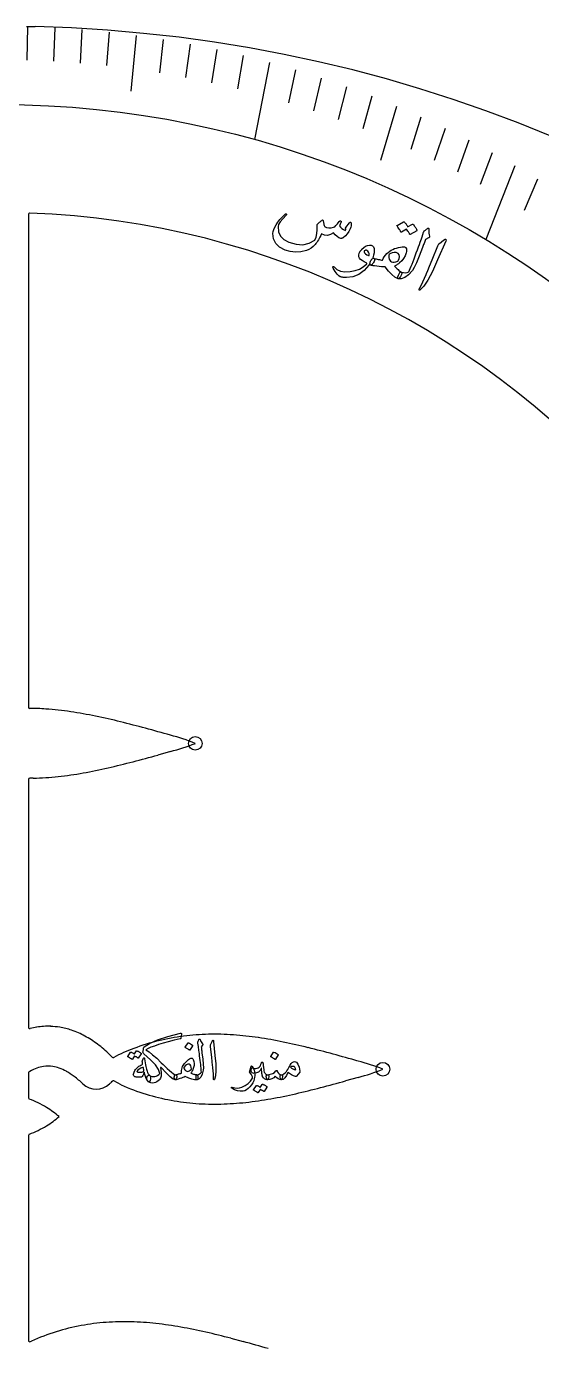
# Model space of a CAD drawing. Header units: millimetres. Extents: x -252 to 252, y -252 to 252.
# Drawn here: x 4.6 to 95.3, y 19.7 to 252.2 of the extents above; entities that cross this region are included whole.
import ezdxf

# ---------------------------------------------------------------- set-up
doc = ezdxf.new("R2010")
doc.units = ezdxf.units.MM
for name, color, linetype in [('CUT_INNER', 6, 'Continuous'), ('CUT_OUTER', 1, 'Continuous'), ('ENGRAVE', 7, 'Continuous'), ('ENGRAVE_FINE', 8, 'Continuous'), ('TEXT', 5, 'Continuous')]:
    doc.layers.add(name, color=color, linetype=linetype)

msp = doc.modelspace()

# ---------------------------------------------------------------- linework, layer by layer
at = {"layer": 'CUT_INNER'}
for points in [[(5, 219.07), (5, 132.5)], [(29.97, 124.69), (27.78, 124.07)], [(5, 119.74), (5, 76.21)], [(5.85, 119.99), (5.25, 119.99)], [(5, 68.16), (5, 63.82)], [(5.25, 68.45), (5.12, 68.37)], [(14.59, 66.24), (14.58, 66.24)], [(21.32, 66.1), (20.01, 66.76)], [(62.99, 67.4), (60.8, 66.79)], [(5, 57.18), (5, 21.17)], [(5.36, 20.95), (5.51, 21.02)], [(40.6, 21.52), (42.79, 20.94)]]:
    msp.add_lwpolyline(points, dxfattribs=at)
for centre, radius, start, end in [((5.25, 219.07), 0.25, 88.0664, 180), ((0, 72.62), 146.8, 350.9234, 87.9475), ((0, 0), 239.59, 291.7971, 60.1174), ((5.25, 132.5), 0.25, 180, 269.9557), ((5.52, 101.72), 30.54, 85.256, 90.5104), ((3.97, 74.12), 58.17, 81.6383, 85.9841), ((1.16, 55.03), 77.47, 78.3404, 81.6343), ((-6.48, 17.94), 115.34, 76.1104, 78.3444), ((-26.79, -64.37), 200.11, 74.8276, 76.1243), ((-59.4, -185.71), 325.76, 74.0766, 74.8775), ((20.26, 161.91), 38.47, 284.6303, 291.5062), ((20.26, 90.34), 38.46, 68.4934, 75.3689), ((-45.74, 388.12), 274.1, 284.6105, 285.5605), ((2.94, 186.2), 66.32, 276.3136, 280.1438), ((-1.75, 212.45), 92.98, 280.1437, 282.9028), ((-14.18, 266.78), 148.71, 282.8947, 284.6347), ((5.25, 119.74), 0.25, 90.0443, 180), ((4.51, 172.1), 52.12, 271.4708, 276.3052), ((5.25, 76.21), 0.25, 180, 284.0732), ((8.43, 64.01), 12.36, 99.2489, 104.6173), ((8.47, 63.92), 12.46, 87.9684, 99.3526), ((8.46, 63.89), 12.48, 80.6217, 87.949), ((8.33, 63.14), 13.25, 71.195, 80.5829), ((7.99, 62.1), 14.33, 66.1711, 71.2609), ((7.51, 60.98), 15.56, 61.4758, 66.2236), ((6.78, 59.58), 17.14, 57.1629, 61.5428), ((37.34, 35.08), 39.88, 97.2781, 103.6895), ((37.63, 32.75), 42.23, 91.29, 97.2593), ((37.73, 27.29), 47.69, 85.9971, 91.2697), ((36.99, 16.83), 58.17, 81.6383, 85.9841), ((34.17, -2.26), 77.47, 78.3404, 81.6343), ((5.73, 57.91), 19.11, 53.2328, 57.2402), ((4.32, 55.98), 21.5, 49.6707, 53.3162), ((2.53, 53.81), 24.31, 46.4422, 49.7569), ((31.93, 49.03), 24.91, 109.7432, 118.5925), ((37, 36.44), 38.48, 103.6796, 110.5161), ((26.53, -39.35), 115.34, 76.1104, 78.3444), ((6.23, -121.65), 200.11, 74.8276, 76.1243), ((17.12, 69.02), 3.24, 37.004, 48.0142), ((19.9, 71.13), 0.25, 219.4295, 296.9117), ((-26.39, -243), 325.76, 74.0766, 74.8775), ((53.27, 33.06), 38.46, 68.4934, 75.3689), ((5.25, 68.16), 0.25, 121.0932, 180), ((9.28, 61.24), 8.26, 109.6985, 119.2251), ((8.6, 63.12), 6.26, 98.8653, 109.6569), ((8.47, 63.93), 5.44, 81.5014, 98.755), ((8.34, 63.15), 6.24, 70.524, 81.3829), ((7.67, 61.28), 8.22, 60.886, 70.4804), ((6.03, 58.33), 11.59, 52.7988, 60.8972), ((2.47, 53.67), 17.46, 46.0763, 52.756), ((53.27, 104.62), 38.47, 284.6303, 291.5062), ((16.93, 68.84), 3.5, 227.9215, 312.1401), ((17.15, 68.62), 3.19, 311.8694, 323.0742), ((19.9, 66.54), 0.25, 63.0883, 140.6795), ((36.36, 99.33), 36.48, 245.6474, 253.0165), ((18.83, 209.49), 148.71, 282.8947, 284.6347), ((-12.73, 330.84), 274.1, 284.6105, 285.5605), ((5.25, 63.82), 0.25, 180, 247.5212), ((-2.82, 43.13), 21.96, 59.879, 68.7089), ((37.21, 102), 39.28, 252.9569, 259.5474), ((37.48, 103.47), 40.77, 259.5576, 265.7759), ((37.73, 107.15), 44.46, 265.7973, 271.4536), ((37.52, 114.81), 52.12, 271.4708, 276.3052), ((35.96, 128.92), 66.32, 276.3136, 280.1438), ((31.26, 155.16), 92.98, 280.1437, 282.9028), ((-10.03, 35.21), 32.51, 51.0864, 55.8961), ((-0.38, 72.76), 16.32, 301.6913, 311.2988), ((-2.81, 77.86), 21.95, 291.2906, 300.1104), ((5.25, 57.18), 0.25, 112.4788, 180), ((0, 72.61), 179.59, 271.7581, 347.6956), ((0, 72.61), 146.8, 272.4612, 343.4769), ((21.4, -14.88), 39.28, 100.4425, 107.032), ((21.67, -16.34), 40.77, 94.2152, 100.4323), ((21.92, -20.03), 44.47, 88.5395, 94.1939), ((21.71, -27.7), 52.14, 83.6901, 88.5223), ((20.14, -41.81), 66.33, 79.8536, 83.6817), ((15.44, -68.06), 93, 77.096, 79.8537), ((5.25, 21.17), 0.25, 180, 296.9117), ((20.55, -12.21), 36.48, 106.9723, 114.3524), ((3.02, -122.4), 148.75, 75.3649, 77.1042), ((-42.2, -293.54), 325.76, 74.0766, 74.8775)]:
    msp.add_arc(centre, radius, start, end, dxfattribs=at)
at = {"layer": 'CUT_OUTER'}
msp.add_lwpolyline([(4.64, 252.16), (5.24, 252.14), (5.69, 252.13), (6.19, 252.12), (6.19, 252.12)], dxfattribs=at)
msp.add_arc((0, 0), 252.2, 271.4064, 88.5939, dxfattribs=at)
at = {"layer": 'ENGRAVE'}
for points in [[(47.39, 245.83), (44.78, 232.27)], [(90.6, 227.67), (85.45, 214.72)]]:
    msp.add_lwpolyline(points, dxfattribs=at)
for centre, radius in [((0, 72.61), 165.82), ((34.36, 126.12), 1.2), ((67.37, 68.83), 1.2)]:
    msp.add_circle(centre, radius, dxfattribs=at)
at = {"layer": 'ENGRAVE_FINE'}
for points in [[(4.81, 252.14), (4.7, 246.23)], [(9.62, 251.94), (9.39, 246.04)], [(14.42, 251.62), (14.08, 245.73)], [(19.2, 251.17), (18.75, 245.28)], [(23.97, 250.59), (23.03, 240.79)], [(28.72, 249.89), (28.04, 244.02)], [(33.44, 249.06), (32.65, 243.2)], [(38.12, 248.11), (37.23, 242.26)], [(42.78, 247.03), (41.77, 241.2)], [(51.97, 244.52), (50.74, 238.72)], [(56.49, 243.08), (55.15, 237.31)], [(60.97, 241.53), (59.52, 235.78)], [(65.39, 239.87), (63.83, 234.14)], [(69.76, 238.1), (66.97, 228.59)], [(74.06, 236.22), (72.28, 230.54)], [(78.3, 234.23), (76.41, 228.59)], [(82.47, 232.14), (80.48, 226.53)], [(86.57, 229.96), (84.47, 224.37)], [(94.56, 225.29), (92.24, 219.78)]]:
    msp.add_lwpolyline(points, dxfattribs=at)
at = {"layer": 'TEXT'}
for points in [[(61.48, 217.65), (61.53, 217.7), (61.58, 217.73), (61.63, 217.73), (61.67, 217.72), (61.73, 217.69), (61.77, 217.65), (61.79, 217.6), (61.8, 217.54), (61.81, 217.34), (61.78, 217.11), (61.7, 216.85), (61.59, 216.56), (61.36, 216.1), (61.08, 215.7), (60.76, 215.34), (60.38, 215.02), (60.27, 214.96), (60.16, 214.91), (60.06, 214.9), (59.96, 214.9), (59.62, 215.02), (59.29, 215.22), (58.97, 215.52), (58.66, 215.9), (58.13, 215.57), (57.6, 215.42), (57.08, 215.45), (56.56, 215.67), (56.43, 215.39), (56.29, 215.12), (56.16, 214.87), (56.02, 214.64), (55.88, 214.41), (55.73, 214.2), (55.58, 214), (55.42, 213.8), (55.11, 213.47), (54.75, 213.19), (54.34, 212.96), (53.9, 212.78), (52.94, 212.54), (51.99, 212.47), (51.06, 212.57), (50.14, 212.84), (49.18, 213.34), (48.51, 213.99), (48.12, 214.8), (48.02, 215.77), (48.07, 216.09), (48.18, 216.45), (48.36, 216.85), (48.59, 217.29), (48.89, 217.76), (49.25, 218.23), (49.68, 218.71), (50.16, 219.18), (50.2, 219.21), (50.23, 219.23), (50.27, 219.23), (50.31, 219.22), (50.35, 219.21), (50.38, 219.18), (50.4, 219.16), (50.42, 219.12), (50.42, 219.08), (50.41, 219.05), (50.4, 219.01), (50.37, 218.97), (49.74, 218.34), (49.29, 217.79), (49.02, 217.33), (48.92, 216.97), (48.99, 216.07), (49.33, 215.31), (49.93, 214.7), (50.79, 214.24), (52.1, 213.86), (53.3, 213.79), (54.4, 214.03), (55.41, 214.59), (55.62, 215.13), (55.75, 215.74), (55.81, 216.41), (55.8, 217.15), (55.79, 217.22), (55.79, 217.29), (55.81, 217.34), (55.84, 217.38), (55.97, 217.5), (56.1, 217.62), (56.21, 217.72), (56.33, 217.82), (56.43, 217.91), (56.52, 217.99), (56.61, 218.05), (56.69, 218.11), (56.73, 218.13), (56.76, 218.13), (56.79, 218.11), (56.82, 218.07), (56.83, 218.05), (56.84, 218.01), (56.85, 217.96), (56.87, 217.9), (56.89, 217.82), (56.91, 217.73), (56.93, 217.64), (56.95, 217.52), (56.98, 217.31), (57.02, 217.15), (57.07, 217.04), (57.11, 216.99), (57.45, 216.82), (57.83, 216.74), (58.24, 216.75), (58.68, 216.85), (58.88, 216.95), (59.11, 217.16), (59.38, 217.47), (59.69, 217.88), (59.72, 217.91), (59.76, 217.94), (59.8, 217.96), (59.86, 217.97), (59.9, 217.96), (59.94, 217.95), (59.98, 217.93), (60.01, 217.9), (60.02, 217.8), (59.98, 217.63), (59.87, 217.41), (59.7, 217.12), (59.9, 216.84), (60.15, 216.61), (60.43, 216.43), (60.76, 216.3), (60.8, 216.4), (60.82, 216.48), (60.83, 216.55), (60.82, 216.61), (60.8, 216.66), (60.8, 216.71), (60.81, 216.75), (60.83, 216.79)], [(72.55, 217.39), (72.58, 217.4), (72.61, 217.4), (72.64, 217.39), (72.67, 217.36), (72.78, 217.25), (72.89, 217.13), (72.98, 217.01), (73.07, 216.89), (73.15, 216.76), (73.23, 216.63), (73.3, 216.49), (73.36, 216.35), (73.37, 216.31), (73.37, 216.28), (73.35, 216.25), (73.32, 216.22), (72.17, 215.57), (72.15, 215.56), (72.12, 215.58), (72.1, 215.61), (72.07, 215.65), (72.05, 215.69), (72.02, 215.75), (71.97, 215.82), (71.91, 215.92), (71.84, 216.03), (71.75, 216.16), (71.65, 216.32), (71.53, 216.49), (70.64, 215.98), (70.6, 215.97), (70.57, 215.97), (70.54, 216), (70.51, 216.06), (70.48, 216.1), (70.44, 216.17), (70.39, 216.26), (70.32, 216.38), (70.23, 216.52), (70.12, 216.68), (69.99, 216.87), (69.85, 217.09), (69.83, 217.12), (69.83, 217.14), (69.85, 217.16), (69.87, 217.18), (71, 217.81), (71.02, 217.81), (71.05, 217.81), (71.08, 217.8), (71.12, 217.78), (71.22, 217.69), (71.31, 217.59), (71.39, 217.49), (71.47, 217.39), (71.54, 217.28), (71.61, 217.17), (71.67, 217.06), (71.72, 216.95)], [(74.65, 216.21), (74.85, 216.37), (75.01, 216.5), (75.13, 216.59), (75.2, 216.66), (75.25, 216.7), (75.3, 216.72), (75.35, 216.72), (75.39, 216.7), (75.44, 216.67), (75.47, 216.62), (75.48, 216.57), (75.47, 216.5), (75.44, 216.16), (75.44, 215.84), (75.48, 215.54), (75.56, 215.26), (75.57, 215.17), (75.55, 215.09), (75.49, 215.02), (75.39, 214.97), (74.88, 214.72), (74.81, 214.54), (74.74, 214.35), (74.67, 214.17), (74.6, 213.99), (74.53, 213.81), (74.47, 213.64), (74.4, 213.47), (74.34, 213.31), (73.76, 211.77), (73.27, 210.59), (72.88, 209.75), (72.59, 209.27), (71.87, 208.5), (71.2, 208), (70.59, 207.77), (70.03, 207.81), (70.02, 207.82), (70.01, 207.82), (69.99, 207.83), (69.98, 207.84), (69.94, 207.95), (69.98, 208.14), (70.09, 208.41), (70.28, 208.76), (70.36, 208.88), (70.45, 208.96), (70.54, 208.99), (70.63, 208.97), (70.99, 208.87), (71.32, 208.84), (71.63, 208.9), (71.91, 209.04), (72.04, 209.32), (72.18, 209.63), (72.33, 209.99), (72.49, 210.39), (72.67, 210.83), (72.85, 211.31), (73.04, 211.82), (73.24, 212.37), (73.45, 212.91), (73.63, 213.4), (73.79, 213.83), (73.92, 214.21), (74.04, 214.54), (74.13, 214.81), (74.21, 215.02), (74.27, 215.18), (74.52, 215.98), (74.55, 216.06), (74.59, 216.12), (74.62, 216.17), (74.65, 216.21)], [(78.04, 214.56), (78.3, 214.73), (78.44, 214.75), (78.48, 214.64), (78.41, 214.39), (76.99, 211.11), (76.1, 209.1), (75.29, 207.56), (74.56, 206.47), (73.91, 205.84), (73.84, 205.8), (73.78, 205.79), (73.75, 205.8), (73.74, 205.84), (73.73, 205.89), (73.75, 205.95), (73.77, 206.01), (73.8, 206.09), (74.11, 206.64), (74.41, 207.23), (74.7, 207.88), (74.98, 208.57), (75.06, 208.75), (75.26, 209.24), (75.59, 210.03), (76.04, 211.14), (77.01, 213.6), (77.07, 213.73), (77.14, 213.84), (77.22, 213.93), (77.3, 214)], [(64.88, 210.18), (64.07, 209.24), (63.14, 208.57), (62.1, 208.16), (60.95, 208.01), (60.79, 208.01), (60.65, 208.02), (60.5, 208.03), (60.37, 208.04), (60.23, 208.06), (60.1, 208.09), (59.98, 208.12), (59.87, 208.16), (59.61, 208.32), (59.32, 208.63), (58.98, 209.08), (58.59, 209.68), (58.55, 209.76), (58.54, 209.82), (58.55, 209.88), (58.58, 209.92), (58.63, 209.94), (58.68, 209.94), (58.73, 209.92), (58.78, 209.87), (59.26, 209.44), (59.9, 209.16), (60.68, 209.04), (61.62, 209.08), (62.46, 209.23), (63.22, 209.51), (63.91, 209.91), (64.53, 210.44), (64.53, 210.47), (64.54, 210.49), (64.53, 210.51), (64.52, 210.53), (64.08, 210.76), (63.73, 210.99), (63.45, 211.21), (63.25, 211.43), (63.13, 211.68), (63.12, 211.96), (63.2, 212.27), (63.38, 212.62), (63.41, 212.66), (63.44, 212.7), (63.47, 212.75), (63.51, 212.79), (63.54, 212.83), (63.58, 212.88), (63.63, 212.93), (63.67, 212.98), (64, 213.29), (64.33, 213.51), (64.66, 213.66), (65, 213.73), (65.31, 213.71), (65.55, 213.59), (65.72, 213.39), (65.81, 213.09), (65.85, 212.73), (65.82, 212.34), (65.73, 211.92), (65.58, 211.47), (65.6, 211.46), (65.63, 211.45), (65.66, 211.44), (65.68, 211.43), (65.7, 211.42), (65.73, 211.41), (65.75, 211.4), (65.78, 211.39), (65.86, 211.33), (65.9, 211.24), (65.9, 211.13), (65.87, 210.98), (65.81, 210.83), (65.74, 210.68), (65.65, 210.54), (65.55, 210.41), (65.45, 210.3), (65.36, 210.22), (65.28, 210.19), (65.21, 210.2), (64.97, 210.31), (64.96, 210.29), (64.94, 210.26), (64.91, 210.23), (64.88, 210.18)], [(64.94, 211.95), (64.92, 212.25), (64.85, 212.49), (64.73, 212.67), (64.56, 212.78), (64.45, 212.8), (64.33, 212.8), (64.22, 212.77), (64.11, 212.73), (64.07, 212.7), (64.05, 212.66), (64.04, 212.6), (64.06, 212.53), (64.14, 212.35), (64.29, 212.18), (64.53, 212.02), (64.84, 211.87), (64.88, 211.86), (64.91, 211.87), (64.93, 211.9), (64.94, 211.95)], [(71.31, 213.34), (71.33, 213.33), (71.35, 213.32), (71.36, 213.31), (71.38, 213.3), (71.39, 213.29), (71.4, 213.27), (71.41, 213.26), (71.42, 213.25), (71.5, 213.06), (71.54, 212.84), (71.52, 212.6), (71.46, 212.33), (71.26, 211.82), (71, 211.36), (70.68, 210.95), (70.3, 210.59), (70.2, 210.52), (70.1, 210.44), (69.99, 210.36), (69.88, 210.29), (69.77, 210.21), (69.65, 210.14), (69.53, 210.07), (69.41, 210), (69.58, 209.84), (69.73, 209.68), (69.89, 209.53), (70.04, 209.4), (70.19, 209.27), (70.34, 209.16), (70.49, 209.06), (70.63, 208.97), (70.68, 208.92), (70.69, 208.84), (70.67, 208.72), (70.62, 208.57), (70.45, 208.2), (70.3, 207.95), (70.16, 207.82), (70.03, 207.81), (69.49, 208.09), (68.94, 208.53), (68.37, 209.13), (67.78, 209.89), (67.46, 209.9), (67.11, 209.91), (66.73, 209.95), (66.32, 209.99), (65.91, 210.05), (65.59, 210.1), (65.35, 210.15), (65.2, 210.2), (65.14, 210.26), (65.1, 210.34), (65.09, 210.46), (65.11, 210.6), (65.12, 210.68), (65.15, 210.76), (65.17, 210.84), (65.21, 210.91), (65.25, 210.98), (65.29, 211.05), (65.33, 211.11), (65.38, 211.18), (65.48, 211.3), (65.58, 211.37), (65.67, 211.4), (65.76, 211.39), (65.96, 211.33), (66.16, 211.28), (66.36, 211.24), (66.55, 211.2), (66.74, 211.16), (66.92, 211.12), (67.11, 211.09), (67.3, 211.07), (67.42, 211.37), (67.58, 211.67), (67.8, 211.95), (68.06, 212.23), (68.3, 212.44), (68.56, 212.63), (68.83, 212.8), (69.12, 212.95), (69.43, 213.09), (69.75, 213.2), (70.1, 213.3), (70.46, 213.38), (70.73, 213.41), (70.96, 213.42), (71.16, 213.39), (71.31, 213.34)], [(70.03, 212.26), (69.71, 212.4), (69.36, 212.43), (68.98, 212.35), (68.56, 212.16), (68.47, 212.08), (68.41, 211.94), (68.4, 211.76), (68.42, 211.52), (68.49, 211.27), (68.59, 211.07), (68.73, 210.91), (68.89, 210.8), (69.1, 210.73), (69.36, 210.73), (69.66, 210.77), (70, 210.88), (70.2, 211.32), (70.27, 211.7), (70.22, 212.01), (70.03, 212.26)], [(31.8, 75.15), (31.83, 75.15), (31.86, 75.15), (31.88, 75.14), (31.89, 75.12), (31.92, 75.1), (31.93, 75.07), (31.93, 75.02), (31.92, 74.97), (31.81, 74.28), (31.8, 74.25), (31.79, 74.22), (31.76, 74.2), (31.72, 74.19), (30.61, 73.92), (29.6, 73.66), (28.69, 73.4), (27.88, 73.16), (27.17, 72.91), (26.56, 72.68), (26.05, 72.45), (25.64, 72.22), (26.21, 71.87), (26.85, 71.38), (27.57, 70.75), (28.36, 69.98), (28.69, 69.66), (29.04, 69.32), (29.41, 68.98), (29.8, 68.62), (30.18, 68.31), (30.47, 68.07), (30.7, 67.93), (30.85, 67.87), (31.01, 67.8), (31.08, 67.66), (31.08, 67.44), (30.99, 67.15), (30.95, 67.07), (30.92, 67.01), (30.88, 66.98), (30.85, 66.97), (30.48, 67.1), (29.94, 67.5), (29.23, 68.18), (28.35, 69.12), (28.3, 69.15), (28.26, 69.15), (28.24, 69.14), (28.24, 69.11), (28.3, 68.64), (28.34, 68.23), (28.35, 67.88), (28.34, 67.6), (28.28, 67.42), (28.21, 67.25), (28.13, 67.1), (28.03, 66.97), (27.82, 66.76), (27.59, 66.6), (27.35, 66.48), (27.09, 66.41), (26.8, 66.38), (26.55, 66.41), (26.33, 66.49), (26.14, 66.61), (25.94, 66.82), (25.83, 67.02), (25.8, 67.22), (25.85, 67.41), (25.96, 67.61), (26.09, 67.72), (26.22, 67.76), (26.35, 67.71), (26.55, 67.61), (26.77, 67.55), (27, 67.53), (27.25, 67.56), (27.5, 67.63), (27.73, 67.74), (27.93, 67.89), (28.11, 68.08), (27.89, 68.78), (27.35, 69.58), (26.49, 70.5), (25.31, 71.53), (25.22, 71.62), (25.17, 71.74), (25.15, 71.87), (25.16, 72.02), (25.22, 72.32), (25.27, 72.54), (25.33, 72.7), (25.38, 72.78), (26.31, 73.38), (27.68, 73.97), (29.5, 74.56), (31.77, 75.14), (31.78, 75.14), (31.78, 75.15), (31.79, 75.15), (31.79, 75.15), (31.79, 75.15), (31.8, 75.15), (31.8, 75.15), (31.8, 75.15)], [(24.01, 72.04), (24.02, 72.05), (24.04, 72.06), (24.06, 72.06), (24.09, 72.06), (24.19, 72.02), (24.28, 71.98), (24.38, 71.94), (24.46, 71.89), (24.55, 71.84), (24.64, 71.78), (24.72, 71.72), (24.8, 71.65), (24.82, 71.63), (24.82, 71.61), (24.82, 71.58), (24.81, 71.56), (24.33, 70.79), (24.32, 70.78), (24.3, 70.78), (24.27, 70.79), (24.24, 70.81), (24.22, 70.83), (24.18, 70.86), (24.13, 70.89), (24.07, 70.93), (23.99, 70.98), (23.9, 71.03), (23.79, 71.09), (23.67, 71.17), (23.28, 70.57), (23.27, 70.55), (23.24, 70.55), (23.22, 70.56), (23.18, 70.58), (23.16, 70.6), (23.11, 70.63), (23.05, 70.67), (22.97, 70.72), (22.88, 70.78), (22.76, 70.85), (22.63, 70.93), (22.48, 71.03), (22.46, 71.04), (22.46, 71.06), (22.46, 71.07), (22.47, 71.09), (22.96, 71.82), (22.97, 71.83), (22.99, 71.84), (23.02, 71.84), (23.04, 71.84), (23.13, 71.81), (23.21, 71.78), (23.29, 71.74), (23.36, 71.7), (23.44, 71.66), (23.51, 71.61), (23.58, 71.56), (23.65, 71.51)], [(33.08, 73.45), (33.09, 73.46), (33.11, 73.47), (33.13, 73.47), (33.16, 73.47), (33.36, 73.39), (33.54, 73.29), (33.71, 73.18), (33.87, 73.04), (33.89, 73.02), (33.9, 73), (33.89, 72.98), (33.88, 72.96), (33.41, 72.2), (33.39, 72.18), (33.37, 72.18), (33.34, 72.19), (33.31, 72.21), (33.28, 72.23), (33.24, 72.26), (33.18, 72.3), (33.1, 72.35), (33.01, 72.41), (32.89, 72.48), (32.76, 72.56), (32.61, 72.65), (32.59, 72.67), (32.58, 72.68), (32.58, 72.7), (32.59, 72.71)], [(34.82, 73.6), (34.89, 73.76), (34.94, 73.89), (34.98, 73.99), (35, 74.05), (35.02, 74.09), (35.04, 74.12), (35.07, 74.13), (35.1, 74.14), (35.14, 74.13), (35.17, 74.11), (35.19, 74.08), (35.21, 74.04), (35.29, 73.82), (35.39, 73.63), (35.51, 73.46), (35.64, 73.31), (35.68, 73.26), (35.69, 73.2), (35.67, 73.14), (35.63, 73.07), (35.41, 72.76), (35.43, 72.62), (35.44, 72.49), (35.46, 72.35), (35.47, 72.22), (35.49, 72.09), (35.5, 71.96), (35.52, 71.84), (35.53, 71.72), (35.67, 70.59), (35.76, 69.71), (35.79, 69.07), (35.76, 68.68), (35.57, 67.98), (35.33, 67.46), (35.02, 67.12), (34.66, 66.97), (34.65, 66.97), (34.64, 66.97), (34.63, 66.97), (34.62, 66.97), (34.56, 67.02), (34.52, 67.15), (34.5, 67.35), (34.51, 67.63), (34.52, 67.73), (34.54, 67.81), (34.59, 67.85), (34.66, 67.87), (34.91, 67.92), (35.12, 68.01), (35.29, 68.15), (35.42, 68.32), (35.41, 68.53), (35.4, 68.77), (35.37, 69.04), (35.35, 69.34), (35.31, 69.66), (35.27, 70.01), (35.22, 70.39), (35.17, 70.79), (35.12, 71.19), (35.08, 71.55), (35.04, 71.86), (35, 72.14), (34.97, 72.38), (34.94, 72.57), (34.92, 72.73), (34.91, 72.84), (34.81, 73.42), (34.8, 73.47), (34.81, 73.52), (34.81, 73.56), (34.82, 73.6)], [(37.31, 73.7), (37.41, 73.88), (37.48, 73.95), (37.54, 73.89), (37.58, 73.72), (37.81, 71.26), (37.95, 69.75), (37.98, 68.54), (37.9, 67.64), (37.72, 67.04), (37.69, 66.99), (37.66, 66.96), (37.63, 66.96), (37.61, 66.98), (37.59, 67.01), (37.58, 67.04), (37.57, 67.09), (37.57, 67.15), (37.57, 67.58), (37.55, 68.04), (37.51, 68.53), (37.45, 69.05), (37.44, 69.18), (37.4, 69.54), (37.33, 70.13), (37.24, 70.95), (37.02, 72.77), (37.01, 72.87), (37.02, 72.96), (37.03, 73.04), (37.06, 73.12)], [(26.36, 67.7), (26.45, 67.6), (26.5, 67.46), (26.5, 67.28), (26.47, 67.07), (26.4, 66.82), (26.32, 66.67), (26.24, 66.6), (26.15, 66.61), (25.9, 66.85), (25.69, 67.22), (25.51, 67.71), (25.37, 68.33), (25.26, 67.97), (25.15, 67.7), (25.02, 67.53), (24.88, 67.45), (24.81, 67.44), (24.73, 67.43), (24.64, 67.42), (24.55, 67.42), (24.46, 67.42), (24.36, 67.42), (24.26, 67.42), (24.15, 67.43), (23.96, 67.45), (23.81, 67.47), (23.7, 67.5), (23.63, 67.54), (23.53, 67.65), (23.47, 67.76), (23.45, 67.86), (23.46, 67.97), (23.61, 68.32), (23.73, 68.6), (23.84, 68.8), (23.93, 68.92), (24.05, 69.03), (24.17, 69.14), (24.3, 69.24), (24.44, 69.34), (24.59, 69.43), (24.75, 69.52), (24.92, 69.61), (25.09, 69.69), (25.04, 70.08), (25.03, 70.16), (25.03, 70.23), (25.04, 70.3), (25.06, 70.35), (25.27, 70.8), (25.32, 70.86), (25.36, 70.86), (25.4, 70.79), (25.43, 70.67), (25.49, 70.29), (25.55, 69.93), (25.6, 69.61), (25.66, 69.32), (25.71, 69.07), (25.76, 68.84), (25.81, 68.65), (25.86, 68.49), (25.96, 68.23), (26.08, 68.01), (26.21, 67.84), (26.36, 67.7)], [(33.7, 70.77), (33.72, 70.77), (33.73, 70.77), (33.74, 70.77), (33.75, 70.77), (33.76, 70.77), (33.77, 70.76), (33.78, 70.76), (33.79, 70.75), (33.9, 70.66), (33.99, 70.54), (34.06, 70.39), (34.1, 70.2), (34.14, 69.83), (34.13, 69.46), (34.06, 69.11), (33.93, 68.76), (33.9, 68.68), (33.86, 68.6), (33.82, 68.52), (33.77, 68.44), (33.73, 68.36), (33.68, 68.28), (33.63, 68.2), (33.57, 68.12), (33.73, 68.07), (33.87, 68.02), (34.02, 67.98), (34.16, 67.95), (34.29, 67.92), (34.42, 67.89), (34.54, 67.88), (34.66, 67.87), (34.7, 67.85), (34.74, 67.81), (34.76, 67.73), (34.78, 67.62), (34.79, 67.34), (34.78, 67.14), (34.73, 67.01), (34.66, 66.97), (34.23, 66.97), (33.74, 67.07), (33.19, 67.26), (32.59, 67.55), (32.38, 67.45), (32.16, 67.36), (31.91, 67.26), (31.63, 67.17), (31.36, 67.08), (31.14, 67.02), (30.97, 66.98), (30.86, 66.97), (30.8, 66.98), (30.75, 67.02), (30.71, 67.09), (30.68, 67.19), (30.67, 67.24), (30.66, 67.3), (30.65, 67.35), (30.65, 67.41), (30.66, 67.46), (30.66, 67.52), (30.67, 67.57), (30.68, 67.63), (30.71, 67.73), (30.75, 67.81), (30.8, 67.85), (30.86, 67.87), (31, 67.9), (31.14, 67.92), (31.28, 67.95), (31.41, 67.99), (31.54, 68.02), (31.67, 68.06), (31.8, 68.09), (31.92, 68.13), (31.91, 68.36), (31.92, 68.59), (31.97, 68.83), (32.05, 69.09), (32.13, 69.29), (32.23, 69.49), (32.35, 69.68), (32.48, 69.86), (32.63, 70.04), (32.79, 70.21), (32.97, 70.37), (33.17, 70.53), (33.32, 70.64), (33.46, 70.71), (33.59, 70.76), (33.7, 70.77)], [(46.14, 70.07), (46.19, 70.05), (46.22, 70.02), (46.24, 69.97), (46.25, 69.91), (46.26, 69.87), (46.27, 69.81), (46.28, 69.73), (46.29, 69.63), (46.3, 69.52), (46.32, 69.4), (46.33, 69.25), (46.35, 69.1), (46.39, 68.79), (46.44, 68.54), (46.5, 68.34), (46.57, 68.19), (46.66, 68.07), (46.77, 67.98), (46.9, 67.91), (47.05, 67.87), (47.19, 67.82), (47.27, 67.74), (47.31, 67.63), (47.3, 67.49), (47.24, 67.26), (47.18, 67.1), (47.12, 67), (47.06, 66.97), (46.76, 67), (46.52, 67.12), (46.33, 67.31), (46.2, 67.57), (46.18, 67.65), (46.15, 67.74), (46.13, 67.84), (46.11, 67.94), (46.09, 68.04), (46.07, 68.16), (46.05, 68.28), (46.04, 68.4), (46.03, 68.53), (46.02, 68.64), (46.01, 68.73), (46.01, 68.81), (46, 68.88), (45.99, 68.93), (45.99, 68.97), (45.99, 68.99), (45.99, 68.99), (45.99, 69), (45.99, 69), (45.98, 69), (45.98, 69), (45.97, 68.99), (45.96, 68.97), (45.95, 68.96), (45.75, 68.59), (45.47, 68.33), (45.12, 68.17), (44.69, 68.1), (44.51, 68.12), (44.37, 68.19), (44.27, 68.32), (44.21, 68.49), (44.19, 68.65), (44.2, 68.79), (44.22, 68.9), (44.27, 68.99), (44.33, 69.05), (44.39, 69.08), (44.45, 69.08), (44.51, 69.06), (44.57, 69.02), (44.61, 69), (44.65, 68.98), (44.68, 68.98), (44.98, 68.97), (45.22, 69), (45.43, 69.07), (45.6, 69.18), (45.7, 69.28), (45.8, 69.45), (45.9, 69.69), (46.01, 69.98), (46.03, 70.03), (46.06, 70.06), (46.1, 70.07), (46.14, 70.07)], [(48.11, 71.82), (48.12, 71.83), (48.14, 71.84), (48.16, 71.84), (48.19, 71.84), (48.39, 71.76), (48.57, 71.66), (48.74, 71.55), (48.9, 71.42), (48.92, 71.4), (48.93, 71.38), (48.93, 71.36), (48.91, 71.34), (48.44, 70.57), (48.42, 70.55), (48.4, 70.55), (48.37, 70.56), (48.34, 70.58), (48.31, 70.6), (48.27, 70.63), (48.21, 70.67), (48.13, 70.72), (48.04, 70.78), (47.92, 70.85), (47.79, 70.93), (47.64, 71.03), (47.62, 71.04), (47.61, 71.06), (47.61, 71.07), (47.62, 71.09)], [(51.84, 70.16), (52.15, 70.05), (52.41, 69.73), (52.62, 69.22), (52.77, 68.49), (52.78, 68.44), (52.78, 68.4), (52.76, 68.36), (52.74, 68.32), (52.19, 67.63), (52.15, 67.59), (52.11, 67.56), (52.06, 67.55), (52, 67.56), (51.62, 67.69), (51.27, 67.85), (50.94, 68.05), (50.63, 68.28), (50.38, 67.71), (50.11, 67.3), (49.82, 67.05), (49.5, 66.97), (49.46, 66.98), (49.42, 67.02), (49.39, 67.08), (49.35, 67.18), (49.29, 67.41), (49.26, 67.59), (49.28, 67.73), (49.34, 67.82), (49.37, 67.84), (49.41, 67.86), (49.45, 67.87), (49.5, 67.87), (49.73, 67.91), (49.95, 68.02), (50.17, 68.19), (50.38, 68.43), (50.48, 68.57), (50.62, 68.8), (50.8, 69.13), (51.03, 69.54), (51.22, 69.81), (51.41, 70.01), (51.62, 70.12), (51.84, 70.16)], [(25.2, 69.18), (24.8, 69.03), (24.47, 68.86), (24.22, 68.66), (24.05, 68.43), (24.12, 68.38), (24.22, 68.34), (24.34, 68.31), (24.48, 68.29), (24.56, 68.29), (24.64, 68.29), (24.72, 68.29), (24.81, 68.3), (24.89, 68.31), (24.97, 68.32), (25.06, 68.35), (25.14, 68.37), (25.24, 68.44), (25.29, 68.55), (25.3, 68.71), (25.26, 68.92), (25.24, 69.01), (25.22, 69.09), (25.21, 69.14), (25.2, 69.18)], [(33.25, 69.71), (33.02, 69.7), (32.79, 69.61), (32.58, 69.44), (32.38, 69.2), (32.34, 69.12), (32.35, 69.02), (32.4, 68.9), (32.49, 68.75), (32.61, 68.62), (32.73, 68.53), (32.86, 68.47), (33, 68.45), (33.15, 68.48), (33.31, 68.55), (33.48, 68.67), (33.66, 68.84), (33.65, 69.18), (33.57, 69.44), (33.44, 69.61), (33.25, 69.71)], [(40.78, 65.48), (40.74, 65.5), (40.72, 65.52), (40.7, 65.55), (40.7, 65.57), (40.69, 65.59), (40.7, 65.61), (40.71, 65.63), (40.73, 65.65), (40.74, 65.66), (40.77, 65.67), (40.79, 65.67), (40.83, 65.66), (41.3, 65.56), (41.74, 65.52), (42.15, 65.56), (42.54, 65.67), (43.15, 65.96), (43.66, 66.32), (44.09, 66.74), (44.42, 67.23), (44.43, 67.24), (44.43, 67.25), (44.44, 67.25), (44.44, 67.26), (44.44, 67.26), (44.44, 67.27), (44.44, 67.27), (44.44, 67.28), (44.41, 67.48), (44.32, 67.71), (44.16, 67.98), (43.93, 68.28), (43.92, 68.3), (43.92, 68.32), (43.92, 68.33), (43.92, 68.34), (44.21, 69.37), (44.24, 69.41), (44.3, 69.38), (44.38, 69.29), (44.48, 69.14), (44.61, 68.9), (44.71, 68.65), (44.79, 68.37), (44.84, 68.06), (44.84, 67.89), (44.83, 67.67), (44.8, 67.42), (44.74, 67.12), (44.65, 66.79), (44.49, 66.46), (44.26, 66.11), (43.97, 65.75), (43.66, 65.43), (43.36, 65.19), (43.06, 65.04), (42.78, 64.97), (42.27, 64.96), (41.77, 65.04), (41.27, 65.21), (40.78, 65.48)], [(49.5, 67.87), (49.58, 67.84), (49.64, 67.82), (49.67, 67.79), (49.69, 67.76), (49.7, 67.71), (49.7, 67.66), (49.7, 67.59), (49.69, 67.52), (49.65, 67.28), (49.61, 67.1), (49.55, 67), (49.5, 66.97), (49.23, 67), (48.95, 67.12), (48.68, 67.31), (48.41, 67.58), (48.15, 67.33), (47.84, 67.15), (47.47, 67.03), (47.05, 66.97), (47, 66.98), (46.96, 67), (46.93, 67.05), (46.92, 67.12), (46.83, 67.54), (46.83, 67.59), (46.83, 67.64), (46.85, 67.69), (46.88, 67.75), (46.91, 67.8), (46.95, 67.83), (46.99, 67.86), (47.05, 67.87), (47.55, 67.95), (47.97, 68.08), (48.3, 68.28), (48.53, 68.53), (48.56, 68.57), (48.59, 68.59), (48.63, 68.61), (48.67, 68.61), (48.71, 68.61), (48.74, 68.59), (48.76, 68.56), (48.76, 68.52), (48.77, 68.49), (48.77, 68.45), (48.78, 68.43), (48.78, 68.4), (48.95, 68.2), (49.13, 68.04), (49.31, 67.93), (49.5, 67.87)], [(51.12, 69.18), (51.3, 69.02), (51.52, 68.89), (51.76, 68.79), (52.02, 68.71), (52, 68.91), (51.95, 69.07), (51.86, 69.2), (51.73, 69.29), (51.58, 69.33), (51.42, 69.33), (51.27, 69.28), (51.12, 69.18)], [(46.14, 66.17), (46.15, 66.19), (46.17, 66.19), (46.19, 66.19), (46.22, 66.19), (46.32, 66.16), (46.42, 66.11), (46.51, 66.07), (46.6, 66.02), (46.69, 65.97), (46.77, 65.91), (46.85, 65.85), (46.94, 65.78), (46.95, 65.76), (46.96, 65.74), (46.96, 65.71), (46.95, 65.69), (46.46, 64.93), (46.45, 64.92), (46.43, 64.92), (46.4, 64.93), (46.37, 64.95), (46.35, 64.97), (46.31, 64.99), (46.27, 65.02), (46.2, 65.06), (46.12, 65.11), (46.03, 65.16), (45.92, 65.23), (45.8, 65.3), (45.42, 64.71), (45.4, 64.69), (45.38, 64.68), (45.35, 64.69), (45.32, 64.72), (45.29, 64.74), (45.24, 64.77), (45.18, 64.81), (45.11, 64.86), (45.01, 64.92), (44.9, 64.99), (44.77, 65.07), (44.61, 65.16), (44.6, 65.17), (44.59, 65.19), (44.59, 65.2), (44.6, 65.22), (45.1, 65.95), (45.11, 65.96), (45.13, 65.97), (45.15, 65.97), (45.18, 65.97), (45.26, 65.94), (45.34, 65.91), (45.42, 65.88), (45.5, 65.84), (45.57, 65.79), (45.64, 65.74), (45.71, 65.69), (45.78, 65.64)]]:
    msp.add_lwpolyline(points, close=True, dxfattribs=at)

doc.saveas('drawing.dxf')
